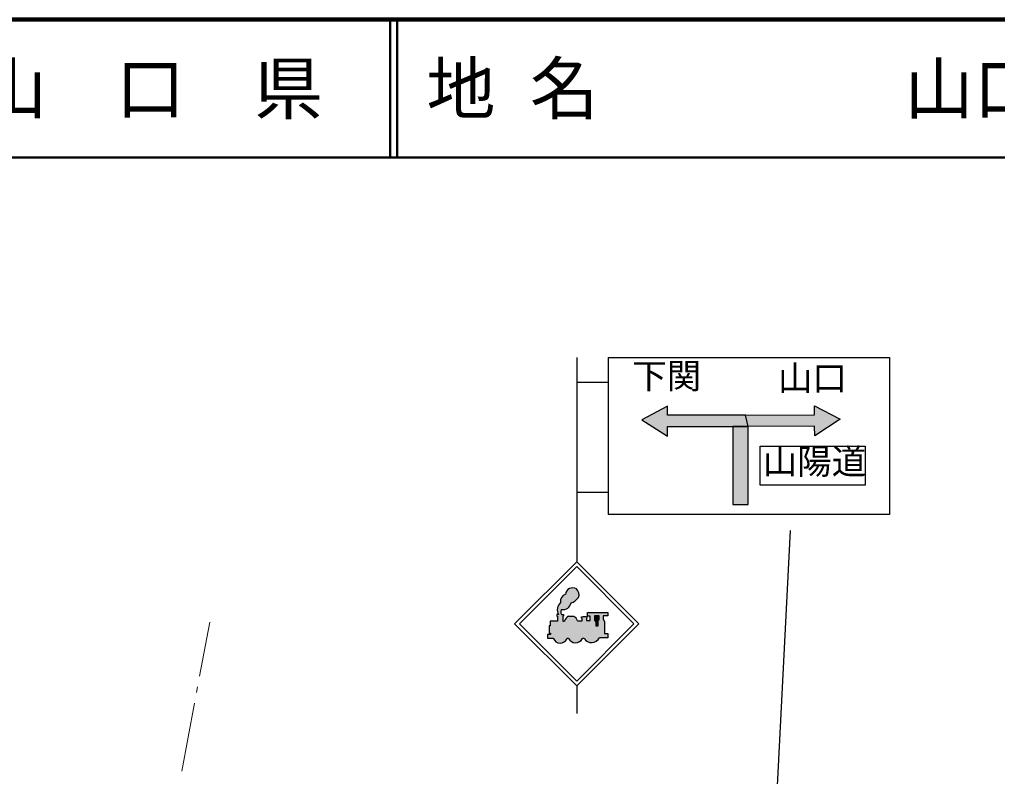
# Model space of a CAD drawing. Units: millimetres, scale not verified. Extents: x 40000 to 680000, y 20000 to 380000.
# Drawn here: x 340887 to 411763, y 325142 to 380000 of the extents above; entities that cross this region are included whole.
import ezdxf
from ezdxf.enums import TextEntityAlignment as Align

# ---------------------------------------------------------------- set-up
doc = ezdxf.new("R2010")
doc.units = ezdxf.units.MM
doc.header["$LTSCALE"] = 1000
for name, color, linetype, lineweight in [('M-BMK-HTXT', 7, 'Continuous', 13), ('M-STR-STRC', 7, 'Continuous', 25), ('M-TTL', 2, 'Continuous', 140), ('M-TTL-LINE', 7, 'Continuous', 50)]:
    doc.layers.add(name, color=color, linetype=linetype, lineweight=lineweight)
doc.layers.add('M-TTL-TXT', color=7, linetype='Continuous')
doc.styles.add('ＭＳ ゴシック', font='')
doc.styles.get('ＭＳ ゴシック').set_extended_font_data('MS Gothic')

msp = doc.modelspace()

# ---------------------------------------------------------------- hatches: boundary and pattern name
at = {"layer": 'M-STR-STRC'}
for points in [[(387844, 351324), (387838, 351981), (385996, 350987), (387844, 349802), (387847, 350500), (393699, 350498), (393508, 351326)], [(398512, 351355), (398513, 352012), (400362, 351031), (398522, 349834), (398515, 350532), (393699, 350497), (393508, 351325)], [(393699, 350497), (393465, 350497), (392588, 350500), (392588, 349529), (392588, 348938), (392575, 344857), (393701, 344857)], [(380308, 336884), (380166, 336891), (380160, 336900), (380154, 336909), (380148, 336919), (380143, 336928), (380138, 336938), (380134, 336948), (380129, 336958), (380126, 336969), (380122, 336979), (380120, 336990), (380117, 337001), (380115, 337011), (380113, 337022), (380112, 337033), (380111, 337044), (380111, 337055), (380111, 337066), (380112, 337077), (380113, 337088), (380114, 337099), (380116, 337110), (380118, 337120), (380121, 337131), (380124, 337142), (380127, 337152), (380131, 337162), (380135, 337172), (380140, 337182), (380145, 337192), (380151, 337202), (380157, 337211), (380163, 337220), (380169, 337229), (380176, 337237), (380177, 337238), (380200, 337235), (380224, 337233), (380247, 337231), (380271, 337231), (380295, 337231), (380318, 337232), (380342, 337235), (380366, 337238), (380389, 337242), (380412, 337247), (380435, 337253), (380458, 337260), (380480, 337268), (380502, 337276), (380524, 337286), (380545, 337296), (380566, 337307), (380587, 337319), (380607, 337332), (380626, 337345), (380645, 337360), (380663, 337375), (380681, 337390), (380698, 337407), (380715, 337424), (380731, 337442), (380746, 337460), (380760, 337479), (380773, 337498), (380786, 337518), (380798, 337539), (380810, 337560), (380820, 337581), (380829, 337603), (380838, 337625), (380846, 337647), (380853, 337670), (380859, 337693), (380864, 337715), (380897, 337725), (380931, 337737), (380963, 337749), (380996, 337764), (381027, 337779), (381058, 337796), (381089, 337814), (381118, 337833), (381147, 337853), (381175, 337874), (381202, 337897), (381229, 337920), (381254, 337944), (381278, 337970), (381302, 337996), (381324, 338024), (381345, 338052), (381365, 338081), (381384, 338110), (381388, 338117), (381397, 338135), (381404, 338153), (381411, 338171), (381417, 338190), (381423, 338209), (381427, 338228), (381431, 338247), (381434, 338267), (381437, 338286), (381439, 338306), (381439, 338325), (381440, 338345), (381439, 338364), (381437, 338384), (381435, 338403), (381432, 338423), (381429, 338442), (381424, 338461), (381419, 338480), (381413, 338499), (381406, 338517), (381399, 338535), (381391, 338553), (381382, 338571), (381373, 338588), (381362, 338605), (381352, 338621), (381340, 338637), (381328, 338652), (381316, 338667), (381302, 338682), (381289, 338696), (381274, 338709), (381259, 338722), (381244, 338734), (381227, 338744), (381209, 338754), (381190, 338763), (381172, 338771), (381153, 338778), (381134, 338785), (381114, 338791), (381094, 338796), (381075, 338800), (381055, 338804), (381034, 338806), (381014, 338808), (380994, 338809), (380974, 338810), (380953, 338809), (380933, 338808), (380913, 338806), (380893, 338803), (380873, 338800), (380853, 338795), (380833, 338790), (380814, 338784), (380795, 338777), (380776, 338770), (380757, 338762), (380739, 338753), (380721, 338743), (380704, 338733), (380686, 338722), (380670, 338710), (380654, 338698), (380638, 338685), (380623, 338671), (380608, 338657), (380594, 338643), (380581, 338627), (380568, 338612), (380556, 338595), (380544, 338579), (380533, 338562), (380523, 338544), (380513, 338526), (380505, 338508), (380496, 338489), (380489, 338470), (380482, 338451), (380477, 338432), (380472, 338412), (380467, 338392), (380464, 338372), (380461, 338352), (380460, 338341), (380440, 338334), (380420, 338326), (380401, 338317), (380382, 338307), (380363, 338296), (380345, 338285), (380327, 338273), (380310, 338261), (380293, 338247), (380277, 338233), (380262, 338219), (380247, 338204), (380232, 338188), (380218, 338172), (380205, 338155), (380193, 338138), (380181, 338120), (380170, 338101), (380159, 338083), (380150, 338064), (380141, 338044), (380133, 338025), (380125, 338005), (380119, 337984), (380113, 337964), (380108, 337943), (380104, 337922), (380101, 337901), (380099, 337880), (380097, 337858), (380096, 337837), (380096, 337816), (380097, 337794), (380099, 337773), (380102, 337752), (380103, 337742), (380083, 337724), (380064, 337705), (380045, 337685), (380027, 337665), (380010, 337644), (379994, 337623), (379979, 337601), (379964, 337578), (379951, 337555), (379938, 337531), (379926, 337507), (379916, 337482), (379906, 337457), (379897, 337432), (379889, 337406), (379882, 337380), (379877, 337354), (379872, 337327), (379868, 337300), (379866, 337274), (379864, 337247), (379864, 337220), (379864, 337193), (379866, 337166), (379869, 337139), (379872, 337113), (379877, 337086), (379883, 337060), (379890, 337034), (379898, 337008), (379907, 336983), (379917, 336958), (379927, 336933), (379939, 336909), (379952, 336885), (379954, 336881), (379819, 336881), (379819, 336753), (379874, 336753), (379874, 336392), (379351, 336392), (379351, 336067), (379283, 336067), (379283, 335533), (379369, 335533), (379369, 335439), (379146, 335439), (379146, 335165), (379571, 335165), (379578, 335145), (379586, 335126), (379595, 335107), (379605, 335089), (379615, 335071), (379626, 335053), (379638, 335036), (379650, 335019), (379663, 335002), (379676, 334987), (379691, 334971), (379705, 334957), (379721, 334943), (379737, 334929), (379753, 334916), (379770, 334904), (379787, 334893), (379805, 334882), (379823, 334872), (379842, 334862), (379861, 334854), (379880, 334846), (379900, 334838), (379920, 334832), (379940, 334826), (379960, 334822), (379980, 334818), (380001, 334814), (380022, 334812), (380042, 334810), (380063, 334810), (380084, 334810), (380105, 334811), (380126, 334812), (380146, 334815), (380167, 334818), (380187, 334822), (380208, 334827), (380228, 334833), (380247, 334839), (380267, 334847), (380286, 334855), (380305, 334864), (380324, 334873), (380342, 334883), (380360, 334894), (380377, 334906), (380394, 334918), (380410, 334931), (380426, 334945), (380441, 334959), (380456, 334974), (380470, 334989), (380483, 335005), (380496, 335021), (380508, 335038), (380520, 335056), (380531, 335073), (380541, 335092), (380550, 335110), (380559, 335129), (380566, 335146), (380681, 335146), (380692, 335127), (380703, 335107), (380714, 335089), (380727, 335070), (380740, 335053), (380754, 335036), (380768, 335019), (380783, 335003), (380799, 334987), (380815, 334972), (380832, 334958), (380850, 334945), (380868, 334932), (380886, 334920), (380905, 334909), (380925, 334898), (380944, 334888), (380965, 334879), (380985, 334871), (381006, 334863), (381027, 334857), (381048, 334851), (381070, 334846), (381091, 334842), (381113, 334839), (381135, 334836), (381157, 334835), (381179, 334834), (381201, 334834), (381223, 334835), (381245, 334837), (381267, 334840), (381289, 334844), (381311, 334848), (381332, 334853), (381353, 334860), (381374, 334867), (381395, 334874), (381415, 334883), (381435, 334893), (381455, 334903), (381474, 334914), (381493, 334925), (381511, 334938), (381529, 334951), (381546, 334965), (381563, 334979), (381579, 334994), (381594, 335010), (381609, 335027), (381623, 335043), (381637, 335061), (381649, 335079), (381662, 335097), (381673, 335116), (381680, 335129), (381813, 335129), (381827, 335108), (381842, 335088), (381858, 335069), (381874, 335050), (381891, 335032), (381909, 335015), (381928, 334998), (381947, 334982), (381967, 334967), (381988, 334953), (382009, 334939), (382030, 334927), (382052, 334915), (382075, 334904), (382097, 334894), (382121, 334885), (382144, 334876), (382168, 334869), (382192, 334863), (382217, 334857), (382241, 334853), (382266, 334849), (382291, 334847), (382316, 334845), (382341, 334845), (382366, 334845), (382390, 334847), (382415, 334849), (382440, 334852), (382465, 334857), (382489, 334862), (382513, 334868), (382537, 334875), (382561, 334883), (382584, 334892), (382607, 334902), (382629, 334913), (382652, 334925), (382673, 334937), (382694, 334951), (382715, 334965), (382735, 334980), (382754, 334996), (382773, 335012), (382791, 335030), (382808, 335048), (382825, 335066), (382841, 335085), (382856, 335105), (382870, 335126), (382884, 335147), (382896, 335168), (382908, 335190), (382909, 335192), (383527, 335192), (383527, 335493), (383527, 335510), (383290, 335510), (383290, 336370), (383175, 336543), (383175, 336785), (383533, 336785), (383533, 337019), (382060, 337019), (382060, 336766), (382256, 336766), (382256, 336435), (381970, 336435), (381970, 336617), (381999, 336617), (381999, 336705), (381937, 336733), (381710, 336733), (381617, 336707), (381617, 336609), (381653, 336609), (381653, 336430), (381332, 336430), (381322, 336453), (381311, 336475), (381300, 336498), (381287, 336519), (381274, 336541), (381260, 336561), (381245, 336581), (381230, 336601), (381213, 336620), (381196, 336638), (381178, 336656), (381160, 336673), (381141, 336689), (381121, 336704), (381100, 336719), (381079, 336732), (381058, 336745), (381055, 336747), (380678, 336747), (380656, 336735), (380636, 336721), (380615, 336707), (380595, 336692), (380576, 336676), (380558, 336660), (380540, 336643), (380523, 336625), (380506, 336606), (380490, 336587), (380475, 336568), (380461, 336547), (380448, 336526), (380435, 336505), (380424, 336483), (380413, 336461), (380403, 336438), (380394, 336415), (380390, 336404), (380272, 336404), (380272, 336762), (380308, 336762)], [(382823, 336070), (382823, 336503), (382903, 336503), (382903, 336785), (382557, 336785), (382557, 336520), (382661, 336364), (382661, 336070)]]:
    msp.add_hatch(color=256, dxfattribs=at).paths.add_polyline_path(points)

# ---------------------------------------------------------------- linework, layer by layer
at = {"layer": 'M-BMK-HTXT'}
for p, q in [((354667, 336329), (353932, 332415)), ((353785, 331629), (353711, 331236)), ((353563, 330449), (352641, 325535))]:
    msp.add_line(p, q, dxfattribs=at)
at = {"layer": 'M-STR-STRC'}
for p, q in [((381267, 355506), (381267, 340701)), ((383541, 355506), (383541, 344139)), ((381267, 353720), (383541, 353720)), ((381267, 345749), (383541, 345749)), ((393669, 282488), (396754, 342964)), ((376767, 336201), (381267, 340701)), ((377120, 336201), (381267, 340348)), ((385767, 336201), (381267, 340701)), ((385414, 336201), (381267, 340348)), ((379954, 336881), (379819, 336881)), ((379819, 336881), (379819, 336753)), ((379819, 336753), (379874, 336753)), ((379874, 336753), (379874, 336392)), ((380166, 336891), (380308, 336884)), ((380308, 336762), (380272, 336762)), ((380272, 336762), (380272, 336404)), ((380308, 336884), (380308, 336762)), ((380678, 336747), (381055, 336747)), ((381617, 336707), (381710, 336733)), ((381617, 336609), (381617, 336707)), ((381710, 336733), (381937, 336733)), ((381937, 336733), (381999, 336705)), ((381999, 336705), (381999, 336617)), ((382060, 336766), (382060, 337019)), ((382060, 337019), (383533, 337019)), ((382256, 336766), (382060, 336766)), ((382256, 336435), (382256, 336766)), ((382903, 336785), (382557, 336785)), ((382557, 336785), (382557, 336520)), ((382903, 336503), (382903, 336785)), ((383533, 336785), (383175, 336785)), ((383175, 336785), (383175, 336543)), ((383533, 337019), (383533, 336785)), ((376767, 336201), (381267, 331701)), ((377120, 336201), (381267, 332054)), ((379351, 336067), (379283, 336067)), ((379283, 336067), (379283, 335533)), ((379874, 336392), (379351, 336392)), ((379351, 336392), (379351, 336067)), ((380272, 336404), (380390, 336404)), ((381267, 332054), (385414, 336201)), ((381267, 331701), (385767, 336201)), ((381332, 336430), (381653, 336430)), ((381653, 336609), (381617, 336609)), ((381653, 336430), (381653, 336609)), ((381970, 336617), (381970, 336435)), ((381999, 336617), (381970, 336617)), ((381970, 336435), (382256, 336435)), ((382661, 336364), (382557, 336520)), ((382661, 336364), (382661, 336070)), ((382661, 336070), (382823, 336070)), ((382823, 336070), (382823, 336503)), ((382823, 336503), (382903, 336503)), ((383175, 336543), (383290, 336370)), ((383290, 336370), (383290, 335510)), ((379369, 335439), (379146, 335439)), ((379146, 335439), (379146, 335165)), ((379283, 335533), (379369, 335533)), ((379369, 335533), (379369, 335439)), ((383290, 335510), (383527, 335510)), ((383527, 335510), (383527, 335192)), ((379146, 335165), (379571, 335165)), ((380681, 335146), (380566, 335146)), ((381813, 335129), (381680, 335129)), ((383527, 335192), (382909, 335192)), ((381267, 331701), (381267, 329701))]:
    msp.add_line(p, q, dxfattribs=at)
msp.add_lwpolyline([(383541, 355506), (403939, 355495), (403939, 344139), (383541, 344139)], dxfattribs=at)
for points in [[(387844, 351324), (387838, 351981), (385996, 350987), (387844, 349802), (387847, 350500), (393699, 350498), (393508, 351326)], [(398512, 351355), (398513, 352012), (400362, 351031), (398522, 349834), (398515, 350532), (393699, 350497), (393508, 351325)], [(393699, 350497), (393465, 350497), (392588, 350500), (392588, 349529), (392588, 348938), (392575, 344857), (393701, 344857)], [(394558, 346254), (394558, 349086), (402181, 349086), (402181, 346254)]]:
    msp.add_lwpolyline(points, close=True, dxfattribs=at)
for centre, radius, start, end in [((380975, 338292), 517, 58.63531, 174.56476), ((380640, 337828), 544, 109.34085, 189.18408), ((380618, 338577), 897, 285.87323, 329.14686), ((380940, 338338), 499, 333.77997, 52.50976), ((380549, 337221), 685, 130.60952, 209.75188), ((380272, 337834), 604, 260.92133, 348.56503), ((380391, 337058), 280, 139.94815, 216.6278), ((380986, 336196), 632, 119.22393, 160.8023), ((380740, 336193), 638, 21.7901, 60.39282), ((380072, 335340), 531, 199.29354, 338.54013), ((381185, 335396), 562, 206.39972, 331.61335), ((382342, 335481), 636, 213.58185, 333.045)]:
    msp.add_arc(centre, radius, start, end, dxfattribs=at)
at = {"layer": 'M-TTL'}
msp.add_line((680000, 380000), (40000, 380000), dxfattribs=at)
at = {"layer": 'M-TTL-LINE'}
for p, q in [((367750, 380000), (367750, 370000)), ((368250, 380000), (368250, 370000)), ((40000, 370000), (680000, 370000))]:
    msp.add_line(p, q, dxfattribs=at)

# ---------------------------------------------------------------- texts
at = {"layer": 'M-STR-STRC', "style": 'ＭＳ ゴシック'}
for s, p in [('下関', (387796, 352700)), ('山口', (398351, 352551)), ('山陽道', (398504, 346504))]:
    msp.add_text(s, height=1833, dxfattribs=at).set_placement(p, align=Align.BOTTOM_CENTER)
at = {"layer": 'M-TTL-TXT', "style": 'ＭＳ ゴシック'}
msp.add_text('山\u3000口\u3000県', height=3666, dxfattribs=at).set_placement((350375, 375000), align=Align.MIDDLE_CENTER)
for s, p in [('地 名', (370380, 375000)), ('山口市小郡下郷', (405024, 375000))]:
    msp.add_text(s, height=3666, dxfattribs=at).set_placement(p, align=Align.MIDDLE_LEFT)

doc.saveas('drawing.dxf')
